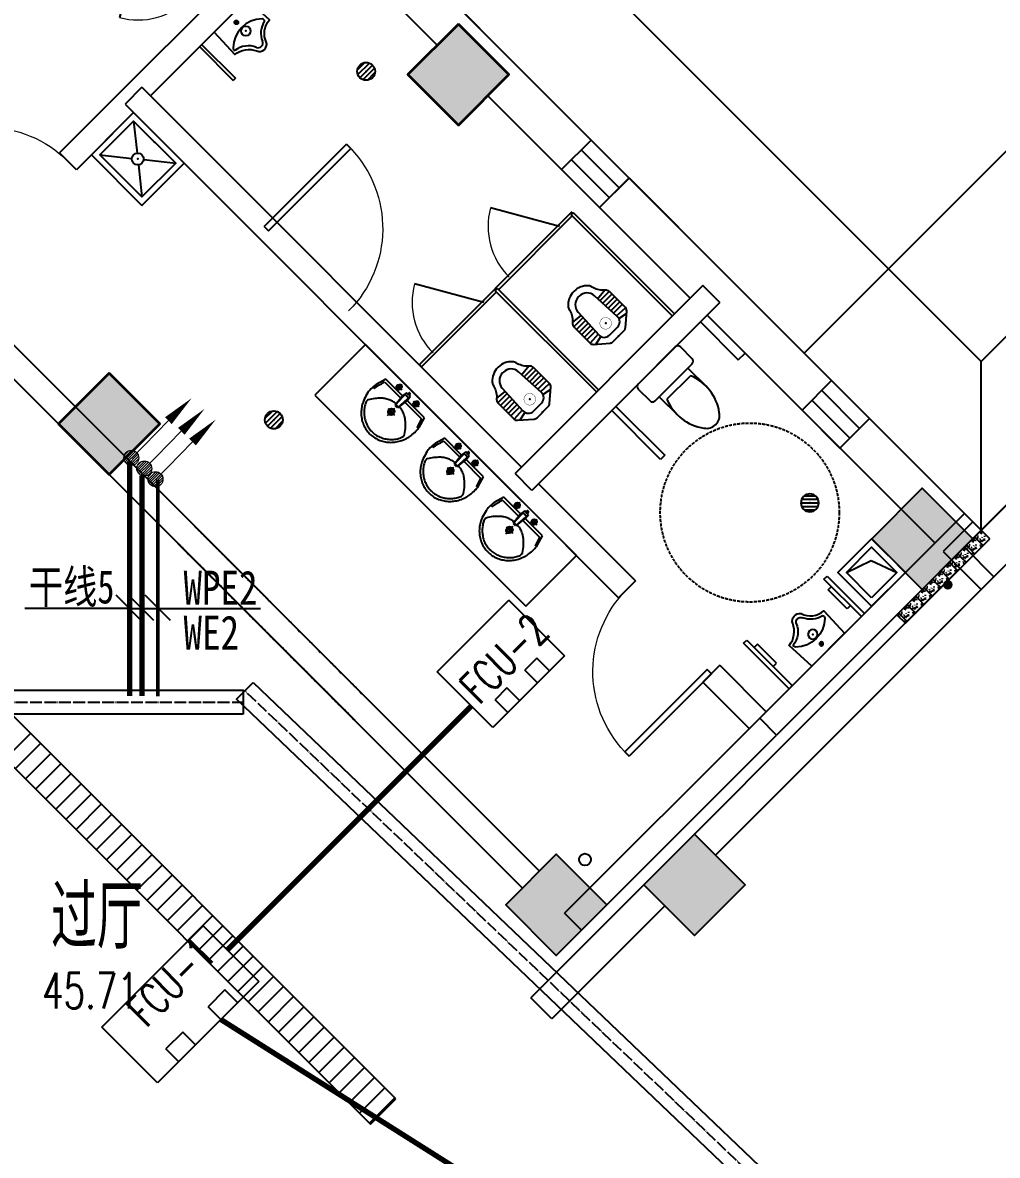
# Model space of a CAD drawing. Extents: x 815029915 to 815825525, y 579155098 to 579748855.
# Drawn here: x 815207699 to 815215870, y 579467813 to 579477304 of the extents above; entities that cross this region are included whole.
import ezdxf

# ---------------------------------------------------------------- set-up
doc = ezdxf.new("R2010")
doc.units = 0
doc.header["$LTSCALE"] = 100
doc.header["$MEASUREMENT"] = 0
for name, pattern in [('DASH', [0.35, 0.25, -0.1]), ('DOTE', [2.42, 2, -0.2, 0.02, -0.2]), ('HIDDEN', [0.375, 0.25, -0.125])]:
    doc.linetypes.add(name, pattern=pattern)
for name, color, linetype in [('ABDE_SYS', 3, 'Continuous'), ('AXIS', 3, 'Continuous'), ('COLUMN', 9, 'Continuous'), ('DIM_LEAD', 3, 'Continuous'), ('DIM_SYMB', 3, 'Continuous'), ('GROUND', 2, 'Continuous'), ('H-TH_TEXT', 3, 'Continuous'), ('H-空调-VRV-设备', 7, 'Continuous'), ('LATRINE', 6, 'Continuous'), ('LVTRY', 6, 'Continuous'), ('SPACE', 7, 'Continuous'), ('STAIR', 2, 'Continuous'), ('WALL', 9, 'Continuous'), ('WINDOW', 4, 'Continuous'), ('zm', 1, 'Continuous'), ('电-强电平面-标注', 3, 'Continuous'), ('电-强电平面-线缆', 3, 'Continuous'), ('电-桥架', 4, 'Continuous'), ('看线', 151, 'Continuous')]:
    doc.layers.add(name, color=color, linetype=linetype)
doc.layers.add('电-强电平面-箭头', color=3, linetype='Continuous', lineweight=0)
doc.layers.add('砼柱', color=2, linetype='Continuous', lineweight=35)
doc.styles.add('-宋体', font='', dxfattribs={"width": 0.8})
doc.styles.add('-黑体', font='', dxfattribs={"width": 0.8})
doc.styles.add('_TCH_DIM', font='SIMPLEX', dxfattribs={"bigfont": 'GBCBIG'})
doc.styles.add('_TCH_DIM_T3', font='SIMPLEX', dxfattribs={"width": 0.705882, "bigfont": 'GBCBIG'})
doc.styles.add('_TCH_SPACE', font='SIMPLEX', dxfattribs={"height": 5, "bigfont": 'GBCBIG'})
doc.styles.add('IDQSTYLE', font='txt.shx', dxfattribs={"width": 0.7, "bigfont": 'hztxt.shx'})
doc.styles.get('-宋体').set_extended_font_data('SimSun')
doc.styles.get('-黑体').set_extended_font_data('SimHei')
doc.dimstyles.new('_TCH_ARCH-100', dxfattribs={"dimscale": 100, "dimtxt": 2.975, "dimasz": 1, "dimexe": 2.5, "dimexo": 3, "dimgap": 1, "dimtad": 1, "dimdec": 0, "dimzin": 0, "dimdsep": 46, "dimtxsty": '_TCH_DIM_T3', "dimblk": 'ARCHTICK', "dimcen": 0.09, "dimclrt": 7, "dimazin": 2, "dimtfac": 1, "dimtdec": 0, "dimtix": 1, "dimtmove": 2, "dimatfit": 3, "dimfxl": 0, "dimtolj": 1, "dimtzin": 0, "dimarcsym": 0})

# ---------------------------------------------------------------- blocks, each defined once
blk = doc.blocks.new('$VRV_美的$00000019')
for p, q in [((-600, 330), (600, 330)), ((-600, -330), (-600, 330)), ((600, 330), (600, -330)), ((600, -330), (600, 330)), ((-150, -180), (-350, -180)), ((-350, -330), (-350, -180)), ((-150, -330), (-150, -180)), ((350, -180), (150, -180)), ((150, -330), (150, -180)), ((350, -330), (350, -180)), ((600, -330), (-600, -330))]:
    blk.add_line(p, q)
blk = doc.blocks.new('$lvtry$00000191')
at = {"color": 0}
for p, q in [((-250, -50, 0), (-39, -218.8, 0)), ((39, -218.8, 0), (250, -50, 0)), ((-250, -450, 0), (-39, -281.2, 0)), ((39, -281.2, 0), (250, -450, 0))]:
    blk.add_line(p, q, dxfattribs=at)
at = {"color": 0, "elevation": 0}
for points in [[(300, -500), (300, 0), (-300, 0), (-300, -500)], [(250, -450), (250, -50), (-250, -50), (-250, -450)]]:
    blk.add_lwpolyline(points, close=True, dxfattribs=at)
at = {"color": 0}
blk.add_circle((0, -250, 0), 50, dxfattribs=at)
for p in [(0, -50, 0), (0, -250, 0)]:
    blk.add_point(p, dxfattribs=at)
blk = doc.blocks.new('$lvtry$00000171')
for p, q in [((-74.2, 10.6), (-10.6, 74.2)), ((-69.8, -27.4), (27.4, 69.8)), ((-53, -53), (53, 53)), ((-27.4, -69.8), (69.8, 27.4)), ((10.6, -74.2), (74.2, -10.6))]:
    blk.add_line(p, q)
blk.add_circle((0, 0), 75)
blk.add_point((0, 0))
blk = doc.blocks.new('$DorLib2D$00000001')
for p, q in [((0.45, 0.975), (0.5, 0.975)), ((0.45, 0), (0.45, 0.975)), ((0.5, 0), (0.5, 0.975)), ((0.5, 0), (0.45, 0))]:
    blk.add_line(p, q)
at = {"lineweight": 13}
blk.add_arc((0.475, 0), 0.975, 91.46928, 180, dxfattribs=at)
blk = doc.blocks.new('$lvtry$00000227')
at = {"color": 0}
blk.add_line((-180.9, -233.6), (-180.9, -233.6), dxfattribs=at)
blk.add_lwpolyline([(52.9, -374.4, -0.307493), (204.8, -256.5), (195.1, 0), (-195.1, 0), (-205.1, -255.8, -0.265776), (-54.3, -365.7, 0.591279)], format="xyb", close=True, dxfattribs=at)
for centre, radius in [((-5.6, -75), 15.8), ((-0.7, -182), 40.3)]:
    blk.add_circle(centre, radius, dxfattribs=at)
for centre, radius, start, end in [((-4.8, -381.5), 244.6, 45.41426, 134.58574), ((-160.6, -223.5), 22.7, 134.58574, 206.45735), ((-200.2, -411.9), 179.3, 22.29844, 83.80425), ((198.8, -407.2), 174, 100.56764, 157.70342), ((152.7, -221.8), 20.3, 314.58574, 45.41426), ((1.2, -326.2), 39.6, 206.43535, 337.70342)]:
    blk.add_arc(centre, radius, start, end, dxfattribs=at)
for p in [(-5.6, -75), (-0.7, -182)]:
    blk.add_point(p, dxfattribs=at)
blk = doc.blocks.new('$TCHSYS$APDOOR2D')
blk.add_line((0.5, 0), (0, 0.866))
at = {"lineweight": 13}
blk.add_arc((0.5, 0), 1, 120, 180, dxfattribs=at)
blk = doc.blocks.new('$TCHSYS$WIN2D')
for p, q in [((-0.5, 0.5), (0.5, 0.5)), ((-0.5, 0.5), (-0.5, -0.5)), ((0.5, 0.5), (0.5, -0.5)), ((0.5, 0.167), (-0.5, 0.167)), ((0.5, -0.167), (-0.5, -0.167)), ((-0.5, -0.5), (0.5, -0.5))]:
    blk.add_line(p, q)
blk = doc.blocks.new('$plan$00001613')
at = {"color": 7}
blk.add_line((-260.4, -139.7), (-260.4, 139.7), dxfattribs=at)
blk.add_line((-200, 169.7), (-200, -169.7))
blk.add_lwpolyline([(-430.4, -169.7), (-200, -169.7), (-200, -220, 0.414214), (-170, -250), (-30, -250, 0.414214), (0, -220), (0, 220, 0.414214), (-30, 250), (-170, 250, 0.414214), (-200, 220), (-200, 169.7), (-430.4, 169.7)], format="xyb")
for centre, radius, start, end in [((-412.8, -227.4), 397.5, 67.45048, 126.63814), ((-589.6, 0), 109.8, 123.45086, 236.54914), ((-412.8, 227.4), 397.5, 233.36186, 292.54952)]:
    blk.add_arc(centre, radius, start, end, dxfattribs=at)
blk = doc.blocks.new('$lvtry$00000192')
for p, q in [((-108.1, -66.5, 0), (-108.9, 2.9, 0)), ((110.7, -65.7, 0), (109.9, 3.7, 0)), ((-236, -86.3, 0), (-246.3, -114.4, 0)), ((-233.9, -86.3, 0), (-25.8, -86.3, 0)), ((-143.2, -32.2, 0), (-73.8, -31.4, 0)), ((-28.8, -62.5, 0), (-28.1, -68.3, 0)), ((-28.1, -68.3, 0), (-16.6, -160.3, 0)), ((-22.8, -20.9, 0), (-16.6, -160.3, 0)), ((-22, -39.7, 0), (0.7, -39.9, 0)), ((23.4, -40.2, 0), (0.7, -39.9, 0)), ((24.7, -21.5, 0), (15.1, -160.6, 0)), ((29.8, -62.5, 0), (15.1, -160.6, 0)), ((26.2, -86.3, 0), (243.8, -86.3, 0)), ((75.6, -31.5, 0), (145, -30.6, 0)), ((243.8, -86.3, 0), (272.5, -164.2, 0)), ((243.8, -86.3, 0), (263.6, -140.1, 0)), ((-255.8, -140.1, 0), (-263.7, -185.4, 0)), ((-263.7, -185.4, 0), (-263.6, -189.8, 0)), ((-255.8, -140.1, 0), (-246.3, -114.4, 0)), ((-16.9, -150.7, 0), (-0.6, -150.9, 0)), ((-16.6, -160.3, 0), (-0.7, -160.4, 0)), ((15.1, -160.6, 0), (-0.7, -160.4, 0)), ((15.7, -151.1, 0), (-0.6, -150.9, 0)), ((1.4, -262.7, 0), (0.4, -177.1, 0)), ((-41.9, -220.4, 0), (43.7, -219.4, 0))]:
    blk.add_line(p, q)
at = {"elevation": 0}
blk.add_lwpolyline([(-28.8, -62.5), (-248.5, -62.5), (-275.8, -148.5, 0.044851), (-281.1, -205.8, 0.06689), (-276.1, -244.1, 0.023023), (-256.7, -304.6, 0.044853), (-242.6, -334.1, 0.043799), (-214.1, -373.7, 0.044001), (-179.4, -407.6, 0.042834), (-138.7, -435.3, 0.043018), (-94, -455.6, 0.042273), (-46.1, -468.2, 0.042347), (3.1, -472.5, 0.04234), (52.4, -468.4, 0.042268), (100.4, -456.1, 0.043003), (145.1, -436.1, 0.042821), (186, -408.5, 0.043985), (220.9, -374.9, 0.043782), (249.6, -335.4, 0.044843), (273.6, -286, 0.059205), (283.6, -245.6, 0.030672), (287.2, -189.4, 0.04375), (283.9, -150), (283.8, -149.6), (283.6, -148.5), (256.3, -62.5), (29.8, -62.5), (30.4, -58.5), (24.7, -21.5), (0.9, -21.2), (-22.8, -20.9), (-29.4, -57.8)], format="xyb", close=True, dxfattribs=at)
for centre, radius in [((-108.5, -31.8, 0), 23.8), ((-108.5, -31.8, 0), 14.2), ((110.3, -31, 0), 23.8), ((110.3, -31, 0), 14.2), ((0.9, -219.9, 0), 28.5), ((0.9, -219.9, 0), 19)]:
    blk.add_circle(centre, radius)
for centre, radius, start, end in [((-0.5, -9.7, 0), 6.83, 79.83281, 278.78235), ((1.8, -9.8, 0), 6.83, 259.83281, 98.78235), ((-23.1, -349.9, 0), 198.8, 122.02849, 131.49065), ((-5.2, -378.4, 0), 232.4, 111.75704, 122.02849), ((8.4, -412.5, 0), 269.2, 102.18672, 111.75704), ((-37.7, -199.3, 0), 51, 92.30662, 102.18672), ((-30.5, -376.8, 0), 228.7, 87.31512, 92.30662), ((42, -361.9, 0), 216.3, 92.30662, 95.91766), ((34.8, -183.2, 0), 37.4, 84.41147, 92.30662), ((19.4, -340.6, 0), 195.5, 72.88907, 84.41147), ((-5.1, -420.2, 0), 278.8, 63.17409, 72.88907), ((41.6, -327.8, 0), 175.3, 53.24077, 63.17409), ((6.7, -421.7, 0), 271, 137.46076, 149.54655), ((185.6, -585.8, 0), 513.7, 131.49065, 137.46076), ((-199.1, -650, 0), 577.4, 47.66699, 53.24077), ((5.8, -425.1, 0), 273.2, 33.19376, 47.66699), ((211.1, -290.8, 0), 27.9, 352.91027, 33.19376), ((-207.9, -295.5, 0), 22, 149.54655, 185.88834), ((-196.6, -294.3, 0), 33.4, 185.88834, 200.4186), ((-120.7, -266.1, 0), 114.4, 200.4186, 208.98613), ((-47.7, -225.6, 0), 197.8, 208.98613, 220.72281), ((8.6, -177.2, 0), 272.1, 220.72281, 230.79199), ((6.5, -186.1, 0), 260.6, 308.89161, 318.95718), ((31.1, -207.5, 0), 228, 318.95718, 329.69276), ((131.4, -266.1, 0), 111.8, 329.69276, 339.25533), ((189.3, -288.1, 0), 49.9, 339.25533, 352.91027), ((2.4, -184.8, 0), 262.2, 230.79199, 240.61156), ((1.6, -186.2, 0), 260.7, 240.61156, 250.45902), ((4, -179.4, 0), 267.8, 250.45902, 260.14676), ((3.9, -180.1, 0), 267.2, 260.14676, 269.84607), ((3.9, -180, 0), 267.3, 269.84607, 279.54402), ((3.8, -179.4, 0), 267.9, 279.54402, 289.23076), ((6.1, -186.1, 0), 260.8, 289.23076, 299.07505), ((5.4, -184.7, 0), 262.4, 299.07505, 308.89161)]:
    blk.add_arc(centre, radius, start, end)
for p in [(0.7, -39.9, 0), (0.9, -219.9, 0)]:
    blk.add_point(p)
blk = doc.blocks.new('$lvtry$00000205')
at = {"color": 0}
for p, q in [((-106.4, -102.8, 0), (-181.9, -87.7, 0)), ((48.2, -60, 0), (-48.2, -60, 0)), ((106.4, -102.8, 0), (181.9, -87.7, 0)), ((-108.6, -133.5, 0), (-210, -128, 0)), ((-107.1, -165.6, 0), (-210, -165.6, 0)), ((-109.1, -123.9, 0), (-97, -381.5, 0)), ((97, -381.5, 0), (109.1, -123.9, 0)), ((107.1, -165.6, 0), (210, -165.6, 0)), ((108.6, -133.5, 0), (210, -128, 0)), ((-105.7, -196.5, 0), (-210, -196.5, 0)), ((-104.2, -227.4, 0), (-210, -227.4, 0)), ((-102.8, -258.3, 0), (-210, -258.3, 0)), ((102.8, -258.3, 0), (210, -258.3, 0)), ((104.2, -227.4, 0), (210, -227.4, 0)), ((105.7, -196.5, 0), (210, -196.5, 0)), ((-101.3, -289.2, 0), (-210, -289.2, 0)), ((-99.9, -320.1, 0), (-210, -320.1, 0)), ((-190.7, -354.4, 0), (-98.7, -345.4, 0)), ((190.7, -354.4, 0), (98.7, -345.4, 0)), ((99.9, -320.1, 0), (210, -320.1, 0)), ((101.3, -289.2, 0), (210, -289.2, 0)), ((-4.3, -470, 0), (4.3, -470, 0))]:
    blk.add_line(p, q, dxfattribs=at)
at = {"color": 0, "elevation": 0}
blk.add_lwpolyline([(184.4, -359.6, -0.046574), (190.7, -354.4, 0.248797), (210, -318.1), (210, -128.3, 0.218491), (197.5, -101.1), (90.1, -8.7, 0.179479), (66.7, 0), (-66.7, 0, 0.179479), (-90.1, -8.7), (-197.5, -101.1, 0.218491), (-210, -128.3), (-210, -318.1, 0.248797), (-190.7, -354.4, -0.046574), (-184.4, -359.6, -0.139709), (-134.8, -448, 0.12003), (-120, -477, 0.218108), (-4.3, -530), (4.3, -530, 0.218108), (120, -477, 0.12003), (134.8, -448, -0.139709)], format="xyb", close=True, dxfattribs=at)
at = {"color": 0, "const_width": 3, "elevation": 0}
blk.add_lwpolyline([(48.6, -152.7, 1), (-48.6, -152.7, 1)], format="xyb", close=True, dxfattribs=at)
at = {"color": 0}
for centre, radius, start, end in [((-48.2, -121, 0), 61, 90, 182.693), ((48.2, -121, 0), 61, 357.307, 90), ((-4.3, -377.2, 0), 92.8, 182.693, 270), ((4.3, -377.2, 0), 92.8, 270, 357.307)]:
    blk.add_arc(centre, radius, start, end, dxfattribs=at)
for p in [(0, 0), (0, -152.7, 0)]:
    blk.add_point(p, dxfattribs=at)
blk = doc.blocks.new('*X161')
at = {"color": 0, "linetype": 'Continuous'}
for p, q in [((192.59, 446.72), (193.87, 448.01)), ((192.65, 446.36), (194.23, 447.94)), ((192.69, 447.24), (193.35, 447.91)), ((192.79, 446.07), (194.52, 447.8)), ((192.98, 445.84), (194.75, 447.61)), ((193.23, 445.66), (194.93, 447.37)), ((193.53, 445.54), (195.05, 447.06)), ((193.92, 445.51), (195.08, 446.67)), ((194.61, 445.77), (194.82, 445.99))]:
    blk.add_line(p, q, dxfattribs=at)
blk = doc.blocks.new('HC000749')
at = {"color": 0, "linetype": 'Continuous'}
blk.add_line((0, -0.058), (3.105, 3.117), dxfattribs=at)
blk.add_lwpolyline([(3.105, 3.117, 0.8, 0, 0), (5.057, 5.004, 0, 0, 0)], format="xyseb", dxfattribs=at)
blk.add_circle((0, 0), 0.625, dxfattribs=at)
at = {"color": 0, "linetype": 'Continuous', "xscale": 0.5, "yscale": 0.5, "zscale": 0.5}
blk.add_blockref('*X161', (-96.918, -223.378), dxfattribs=at)
at = {"color": 0, "style": 'IDQSTYLE', "width": 0.7}
blk.add_attdef('PSFHATT', (7.057, -0.625), '', height=2.5, dxfattribs=at)
blk = doc.blocks.new('_ArchTick')
at = {"color": 0, "linetype": 'ByBlock', "const_width": 0.4}
blk.add_lwpolyline([(-0.5, -0.5), (0.5, 0.5)], dxfattribs=at)
blk = doc.blocks.new('*D230')
at = {"layer": 'AXIS', "color": 0, "lineweight": -2, "transparency": 16777216}
for p, q in [((815213047.9, 579487050.7), (815215345.9, 579489348.8)), ((815215169.2, 579489172), (815252645.8, 579451695.4)), ((815250524.5, 579449574.1), (815252822.6, 579451872.2))]:
    blk.add_line(p, q, dxfattribs=at)
at = {"layer": 'Defpoints', "color": 0, "transparency": 16777216}
for p in [(815212835.7, 579486838.6), (815252645.8, 579451695.4), (815250312.4, 579449361.9)]:
    blk.add_point(p, dxfattribs=at)
at = {"layer": 'AXIS', "color": 0, "lineweight": -2, "transparency": 16777216, "xscale": 100, "yscale": 100, "zscale": 100}
for p, rotation in [((815215169.2, 579489172), 135.0000000001822), ((815252645.8, 579451695.4), 315.0000000001822)]:
    blk.add_blockref('_ArchTick', p, dxfattribs=dict(at, rotation=rotation))
at = {"layer": 'AXIS', "color": 7, "transparency": 16777216, "insert": (815234083.4, 579470609.6), "char_height": 297.5, "attachment_point": 5, "rotation": 315, "style": '_TCH_DIM_T3'}
blk.add_mtext('\\A1;53000', dxfattribs=at)

msp = doc.modelspace()

# ---------------------------------------------------------------- hatches: boundary and pattern name
at = {"layer": 'DIM_LEAD'}
msp.add_hatch(color=256, dxfattribs=at).paths.add_polyline_path([(815215495, 579472593.4, 1), (815215415, 579472593.4, 1)], flags=17)
at = {"layer": 'zm'}
for points in [[(815211351.7, 579477292.6), (815210927.4, 579476868.4), (815211351.7, 579476444.1), (815211776, 579476868.4)], [(815208424.7, 579474365.7), (815208000.5, 579473941.4), (815208424.7, 579473517.1), (815208849, 579473941.4)], [(815215240.8, 579473403.6), (815214816.5, 579472979.3), (815215240.8, 579472555), (815215665.1, 579472979.3)], [(815213331.6, 579470504.4), (815212907.3, 579470080.2), (815213331.6, 579469655.9), (815213755.9, 579470080.2)], [(815212172.7, 579470335.4), (815211748.4, 579469911.2), (815212172.7, 579469486.9), (815212596.9, 579469911.2)]]:
    msp.add_hatch(color=1, dxfattribs=at).paths.add_polyline_path(points)

# ---------------------------------------------------------------- linework, layer by layer
for p, q in [((815215734.9, 579473050), (815207332.4, 579481452.4)), ((815219341.1, 579476656.2), (815215734.9, 579473050)), ((815203286.4, 579475402.4), (815210616.1, 579468072.7)), ((815210828.3, 579468284.8), (815203710.6, 579475402.4)), ((815213436.8, 579474853.1), (815213380.2, 579474796.6)), ((815213380.2, 579474796.6), (815213698.4, 579474478.4)), ((815213698.4, 579474478.4), (815213755, 579474534.9)), ((815212637.1, 579474053.5), (815212672.3, 579474088.7)), ((815213046.7, 579473644), (815212637.1, 579474053.5)), ((815212672.3, 579474088.7), (815213081.9, 579473679.2)), ((815213081.9, 579473679.2), (815213046.7, 579473644)), ((815215734.9, 579473050), (815215027.7, 579472342.9)), ((815215805.6, 579472979.3), (815215734.9, 579473050)), ((815215098.5, 579472272.2), (815215805.6, 579472979.3)), ((815214450.6, 579472550.3), (815214478.9, 579472578.6)), ((815214609.7, 579472391.2), (815214450.6, 579472550.3)), ((815214638, 579472419.5), (815214609.7, 579472391.2)), ((815215027.7, 579472342.9), (815215098.5, 579472272.2)), ((815213859.7, 579472096.2), (815213831.4, 579472067.9)), ((815214018.8, 579471937.1), (815213859.7, 579472096.2)), ((815213990.5, 579471908.8), (815214018.8, 579471937.1)), ((815210616.1, 579468072.7), (815210828.3, 579468284.8))]:
    msp.add_line(p, q)
at = {"linetype": 'Continuous'}
for p, q in [((815215675.5, 579472990.6), (815215660.8, 579472946.6)), ((815215675.5, 579472990.6), (815215660.8, 579472946.6)), ((815215678.9, 579472994), (815215708.6, 579472964.2)), ((815215691.9, 579472995.1), (815215683.4, 579472995.1)), ((815215712.4, 579472997.4), (815215703.8, 579472997.4)), ((815215728.6, 579473031.7), (815215723.3, 579473029.9)), ((815215728.6, 579473031.7), (815215723.3, 579473029.9)), ((815215740.5, 579473044.3), (815215731.5, 579473017.3)), ((815215740.5, 579473044.3), (815215731.5, 579473017.3)), ((815215742.1, 579472992.5), (815215740.4, 579472987.1)), ((815215742.1, 579472992.5), (815215740.4, 579472987.1)), ((815215749.8, 579473035.1), (815215746, 579473031.3)), ((815215760.7, 579473003.2), (815215760.7, 579472994.6)), ((815215604.7, 579472919.9), (815215590.1, 579472875.9)), ((815215604.7, 579472919.9), (815215590.1, 579472875.9)), ((815215611.7, 579472897), (815215604.6, 579472889.9)), ((815215608.2, 579472923.3), (815215637.9, 579472893.5)), ((815215621.2, 579472924.4), (815215612.7, 579472924.4)), ((815215638.6, 579472909.1), (815215627.9, 579472912.6)), ((815215639.8, 579472914.9), (815215629.2, 579472918.5)), ((815215641.7, 579472926.7), (815215633.1, 579472926.7)), ((815215697, 579472900.6), (815215646.3, 579472883.7)), ((815215697, 579472900.6), (815215646.3, 579472883.7)), ((815215651.3, 579472902.9), (815215658.4, 579472909.9)), ((815215657.9, 579472961), (815215652.5, 579472959.2)), ((815215657.9, 579472961), (815215652.5, 579472959.2)), ((815215671.4, 579472921.8), (815215669.7, 579472916.4)), ((815215671.4, 579472921.8), (815215669.7, 579472916.4)), ((815215682.4, 579472967.7), (815215675.3, 579472960.6)), ((815215692.2, 579472965), (815215686.8, 579472963.3)), ((815215692.2, 579472965), (815215686.8, 579472963.3)), ((815215687.7, 579472912), (815215687.7, 579472903.5)), ((815215690, 579472932.4), (815215690, 579472923.9)), ((815215709.3, 579472979.8), (815215698.6, 579472983.4)), ((815215710.5, 579472985.6), (815215699.9, 579472989.2)), ((815215708.6, 579472964.2), (815215708.7, 579472964.2)), ((815215708.7, 579472964.2), (815215749.6, 579472923.3)), ((815215767.7, 579472971.3), (815215717, 579472954.4)), ((815215767.7, 579472971.3), (815215717, 579472954.4)), ((815215722, 579472973.6), (815215729.1, 579472980.7)), ((815215725.1, 579472932.2), (815215728.6, 579472921.5)), ((815215733.9, 579472916.2), (815215726.8, 579472909.1)), ((815215730.9, 579472933.4), (815215734.5, 579472922.8)), ((815215738.1, 579472958.2), (815215736.3, 579472952.8)), ((815215738.1, 579472958.2), (815215736.3, 579472952.8)), ((815215739.8, 579472955.8), (815215746.9, 579472962.9)), ((815215748.4, 579472926.6), (815215746.2, 579472919.9)), ((815215748.4, 579472926.6), (815215746.2, 579472919.9)), ((815215758.5, 579472982.7), (815215758.5, 579472974.2)), ((815215801.3, 579472983.6), (815215797.6, 579472979.8)), ((815215516.4, 579472819.6), (815215511.1, 579472817.8)), ((815215516.4, 579472819.6), (815215511.1, 579472817.8)), ((815215534, 579472849.2), (815215519.4, 579472805.2)), ((815215534, 579472849.2), (815215519.4, 579472805.2)), ((815215541, 579472826.3), (815215533.9, 579472819.2)), ((815215537.4, 579472852.6), (815215567.2, 579472822.8)), ((815215550.5, 579472853.7), (815215542, 579472853.7)), ((815215550.7, 579472823.6), (815215545.4, 579472821.8)), ((815215550.7, 579472823.6), (815215545.4, 579472821.8)), ((815215567.9, 579472838.4), (815215557.2, 579472841.9)), ((815215569.1, 579472844.2), (815215558.5, 579472847.8)), ((815215571, 579472855.9), (815215562.4, 579472855.9)), ((815215567.2, 579472822.8), (815215567.3, 579472822.8)), ((815215567.3, 579472822.8), (815215608.2, 579472781.9)), ((815215626.3, 579472829.9), (815215575.6, 579472813)), ((815215626.3, 579472829.9), (815215575.6, 579472813)), ((815215580.6, 579472832.1), (815215587.7, 579472839.2)), ((815215587.2, 579472890.3), (815215581.8, 579472888.5)), ((815215587.2, 579472890.3), (815215581.8, 579472888.5)), ((815215596.7, 579472816.7), (815215594.9, 579472811.4)), ((815215596.7, 579472816.7), (815215594.9, 579472811.4)), ((815215598.3, 579472814.4), (815215605.4, 579472821.5)), ((815215600.7, 579472851), (815215598.9, 579472845.7)), ((815215600.7, 579472851), (815215598.9, 579472845.7)), ((815215621.5, 579472894.3), (815215616.1, 579472892.6)), ((815215621.5, 579472894.3), (815215616.1, 579472892.6)), ((815215617, 579472841.3), (815215617, 579472832.8)), ((815215619.3, 579472861.7), (815215619.3, 579472853.2)), ((815215637.9, 579472893.5), (815215638, 579472893.5)), ((815215638, 579472893.5), (815215678.9, 579472852.6)), ((815215654.4, 579472861.5), (815215657.9, 579472850.8)), ((815215663.2, 579472845.5), (815215656.1, 579472838.4)), ((815215660.2, 579472862.7), (815215663.8, 579472852.1)), ((815215667.4, 579472887.5), (815215665.6, 579472882.1)), ((815215667.4, 579472887.5), (815215665.6, 579472882.1)), ((815215669.1, 579472885.1), (815215676.2, 579472892.2)), ((815215677.7, 579472855.8), (815215675.5, 579472849.2)), ((815215677.7, 579472855.8), (815215675.5, 579472849.2)), ((815215392.6, 579472707.8), (815215377.9, 579472663.7)), ((815215392.6, 579472707.8), (815215377.9, 579472663.7)), ((815215396, 579472711.2), (815215425.8, 579472681.4)), ((815215409.1, 579472712.2), (815215400.6, 579472712.2)), ((815215427.7, 579472702.8), (815215417.1, 579472706.3)), ((815215429.5, 579472714.5), (815215421, 579472714.5)), ((815215445.7, 579472748.8), (815215440.4, 579472747.1)), ((815215445.7, 579472748.8), (815215440.4, 579472747.1)), ((815215463.3, 579472778.5), (815215448.7, 579472734.5)), ((815215463.3, 579472778.5), (815215448.7, 579472734.5)), ((815215459.3, 579472709.6), (815215457.5, 579472704.3)), ((815215459.3, 579472709.6), (815215457.5, 579472704.3)), ((815215470.3, 579472755.6), (815215463.2, 579472748.5)), ((815215466.7, 579472781.9), (815215496.5, 579472752.1)), ((815215479.8, 579472783), (815215471.3, 579472783)), ((815215480, 579472752.9), (815215474.7, 579472751.1)), ((815215480, 579472752.9), (815215474.7, 579472751.1)), ((815215477.9, 579472720.3), (815215477.9, 579472711.8)), ((815215497.1, 579472767.7), (815215486.5, 579472771.2)), ((815215498.4, 579472773.5), (815215487.8, 579472777.1)), ((815215500.3, 579472785.2), (815215491.7, 579472785.2)), ((815215496.5, 579472752.1), (815215496.5, 579472752.1)), ((815215496.5, 579472752.1), (815215537.4, 579472711.2)), ((815215555.6, 579472759.2), (815215504.9, 579472742.3)), ((815215555.6, 579472759.2), (815215504.9, 579472742.3)), ((815215509.9, 579472761.4), (815215517, 579472768.5)), ((815215513, 579472720), (815215516.5, 579472709.4)), ((815215518.8, 579472721.3), (815215522.3, 579472710.7)), ((815215525.9, 579472746), (815215524.2, 579472740.7)), ((815215525.9, 579472746), (815215524.2, 579472740.7)), ((815215527.6, 579472743.7), (815215534.7, 579472750.8)), ((815215530, 579472780.3), (815215528.2, 579472775)), ((815215530, 579472780.3), (815215528.2, 579472775)), ((815215536.3, 579472714.4), (815215534, 579472707.8)), ((815215536.3, 579472714.4), (815215534, 579472707.8)), ((815215546.3, 579472770.6), (815215546.3, 579472762)), ((815215548.6, 579472791), (815215548.6, 579472782.5)), ((815215583.7, 579472790.8), (815215587.2, 579472780.1)), ((815215592.5, 579472774.8), (815215585.4, 579472767.7)), ((815215589.5, 579472792), (815215593.1, 579472781.4)), ((815215607, 579472785.1), (815215604.7, 579472778.5)), ((815215607, 579472785.1), (815215604.7, 579472778.5)), ((815215321.9, 579472637), (815215307.2, 579472593)), ((815215321.9, 579472637), (815215307.2, 579472593)), ((815215328.9, 579472614.2), (815215321.8, 579472607.1)), ((815215325.3, 579472640.5), (815215355.1, 579472610.7)), ((815215338.4, 579472641.5), (815215329.9, 579472641.5)), ((815215338.6, 579472611.5), (815215333.3, 579472609.7)), ((815215338.6, 579472611.5), (815215333.3, 579472609.7)), ((815215355.7, 579472626.2), (815215345.1, 579472629.8)), ((815215357, 579472632.1), (815215346.3, 579472635.6)), ((815215358.8, 579472643.8), (815215350.3, 579472643.8)), ((815215355.1, 579472610.7), (815215355.1, 579472610.6)), ((815215355.1, 579472610.6), (815215396, 579472569.7)), ((815215414.1, 579472617.7), (815215363.4, 579472600.8)), ((815215414.1, 579472617.7), (815215363.4, 579472600.8)), ((815215368.5, 579472620), (815215375.6, 579472627.1)), ((815215375, 579472678.1), (815215369.7, 579472676.4)), ((815215375, 579472678.1), (815215369.7, 579472676.4)), ((815215388.6, 579472638.9), (815215386.8, 579472633.6)), ((815215388.6, 579472638.9), (815215386.8, 579472633.6)), ((815215399.6, 579472684.9), (815215392.5, 579472677.8)), ((815215409.3, 579472682.2), (815215404, 579472680.4)), ((815215409.3, 579472682.2), (815215404, 579472680.4)), ((815215404.9, 579472629.2), (815215404.9, 579472620.6)), ((815215407.2, 579472649.6), (815215407.2, 579472641.1)), ((815215426.4, 579472697), (815215415.8, 579472700.5)), ((815215425.8, 579472681.4), (815215425.8, 579472681.4)), ((815215425.8, 579472681.4), (815215466.7, 579472640.5)), ((815215484.8, 579472688.5), (815215434.2, 579472671.6)), ((815215484.8, 579472688.5), (815215434.2, 579472671.6)), ((815215439.2, 579472690.7), (815215446.3, 579472697.8)), ((815215442.3, 579472649.3), (815215445.8, 579472638.7)), ((815215451.1, 579472633.4), (815215444, 579472626.3)), ((815215448.1, 579472650.6), (815215451.6, 579472640)), ((815215455.2, 579472675.3), (815215453.5, 579472670)), ((815215455.2, 579472675.3), (815215453.5, 579472670)), ((815215456.9, 579472673), (815215464, 579472680.1)), ((815215465.5, 579472643.7), (815215463.3, 579472637)), ((815215465.5, 579472643.7), (815215463.3, 579472637)), ((815215475.6, 579472699.9), (815215475.6, 579472691.3)), ((815215521.8, 579472704.1), (815215514.7, 579472697)), ((815215233.6, 579472536.7), (815215228.3, 579472534.9)), ((815215233.6, 579472536.7), (815215228.3, 579472534.9)), ((815215251.2, 579472566.3), (815215236.5, 579472522.3)), ((815215251.2, 579472566.3), (815215236.5, 579472522.3)), ((815215258.1, 579472543.5), (815215251.1, 579472536.4)), ((815215254.6, 579472569.7), (815215284.4, 579472540)), ((815215267.7, 579472570.8), (815215259.1, 579472570.8)), ((815215267.9, 579472540.8), (815215262.6, 579472539)), ((815215267.9, 579472540.8), (815215262.6, 579472539)), ((815215285, 579472555.5), (815215274.4, 579472559.1)), ((815215286.3, 579472561.4), (815215275.6, 579472564.9)), ((815215288.1, 579472573.1), (815215279.6, 579472573.1)), ((815215284.4, 579472540), (815215284.4, 579472539.9)), ((815215284.4, 579472539.9), (815215325.3, 579472499)), ((815215343.4, 579472547), (815215292.7, 579472530.1)), ((815215343.4, 579472547), (815215292.7, 579472530.1)), ((815215297.8, 579472549.3), (815215304.9, 579472556.4)), ((815215304.3, 579472607.4), (815215299, 579472605.7)), ((815215304.3, 579472607.4), (815215299, 579472605.7)), ((815215313.8, 579472533.9), (815215312, 579472528.6)), ((815215313.8, 579472533.9), (815215312, 579472528.6)), ((815215315.5, 579472531.6), (815215322.6, 579472538.7)), ((815215317.9, 579472568.2), (815215316.1, 579472562.9)), ((815215317.9, 579472568.2), (815215316.1, 579472562.9)), ((815215334.2, 579472558.5), (815215334.2, 579472549.9)), ((815215336.5, 579472578.9), (815215336.5, 579472570.4)), ((815215371.5, 579472578.6), (815215375.1, 579472568)), ((815215380.4, 579472562.7), (815215373.3, 579472555.6)), ((815215377.4, 579472579.9), (815215380.9, 579472569.2)), ((815215384.5, 579472604.6), (815215382.7, 579472599.3)), ((815215384.5, 579472604.6), (815215382.7, 579472599.3)), ((815215386.2, 579472602.3), (815215393.3, 579472609.4)), ((815215394.8, 579472573), (815215392.6, 579472566.3)), ((815215394.8, 579472573), (815215392.6, 579472566.3)), ((815215109.8, 579472424.9), (815215095.1, 579472380.9)), ((815215109.8, 579472424.9), (815215095.1, 579472380.9)), ((815215113.2, 579472428.3), (815215143, 579472398.5)), ((815215126.3, 579472429.4), (815215117.7, 579472429.4)), ((815215144.9, 579472420), (815215134.2, 579472423.5)), ((815215146.7, 579472431.7), (815215138.2, 579472431.7)), ((815215162.9, 579472466), (815215157.6, 579472464.2)), ((815215162.9, 579472466), (815215157.6, 579472464.2)), ((815215180.5, 579472495.6), (815215165.8, 579472451.6)), ((815215180.5, 579472495.6), (815215165.8, 579472451.6)), ((815215176.5, 579472426.8), (815215174.7, 579472421.5)), ((815215176.5, 579472426.8), (815215174.7, 579472421.5)), ((815215187.4, 579472472.8), (815215180.3, 579472465.7)), ((815215183.9, 579472499), (815215213.7, 579472469.3)), ((815215197, 579472500.1), (815215188.4, 579472500.1)), ((815215197.2, 579472470.1), (815215191.9, 579472468.3)), ((815215197.2, 579472470.1), (815215191.9, 579472468.3)), ((815215195.1, 579472437.5), (815215195.1, 579472428.9)), ((815215214.3, 579472484.8), (815215203.7, 579472488.4)), ((815215215.6, 579472490.7), (815215204.9, 579472494.2)), ((815215217.4, 579472502.4), (815215208.9, 579472502.4)), ((815215213.7, 579472469.3), (815215213.7, 579472469.2)), ((815215213.7, 579472469.2), (815215254.6, 579472428.3)), ((815215272.7, 579472476.3), (815215222, 579472459.4)), ((815215272.7, 579472476.3), (815215222, 579472459.4)), ((815215227.1, 579472478.6), (815215234.2, 579472485.7)), ((815215230.1, 579472437.2), (815215233.7, 579472426.6)), ((815215239, 579472421.2), (815215231.9, 579472414.1)), ((815215236, 579472438.5), (815215239.5, 579472427.8)), ((815215243.1, 579472463.2), (815215241.3, 579472457.9)), ((815215243.1, 579472463.2), (815215241.3, 579472457.9)), ((815215244.8, 579472460.9), (815215251.9, 579472467.9)), ((815215247.2, 579472497.5), (815215245.4, 579472492.2)), ((815215247.2, 579472497.5), (815215245.4, 579472492.2)), ((815215253.4, 579472431.6), (815215251.2, 579472424.9)), ((815215253.4, 579472431.6), (815215251.2, 579472424.9)), ((815215263.5, 579472487.7), (815215263.5, 579472479.2)), ((815215265.8, 579472508.2), (815215265.8, 579472499.6)), ((815215300.8, 579472507.9), (815215304.4, 579472497.3)), ((815215309.7, 579472491.9), (815215302.6, 579472484.8)), ((815215306.7, 579472509.2), (815215310.2, 579472498.5)), ((815215324.1, 579472502.3), (815215321.9, 579472495.6)), ((815215324.1, 579472502.3), (815215321.9, 579472495.6)), ((815215039.1, 579472354.2), (815215033.4, 579472337.2)), ((815215039.1, 579472354.2), (815215033.4, 579472337.2)), ((815215042.5, 579472357.6), (815215072.2, 579472327.8)), ((815215046, 579472331.3), (815215042.7, 579472328)), ((815215055.5, 579472358.7), (815215047, 579472358.7)), ((815215055.8, 579472328.6), (815215050.5, 579472326.9)), ((815215055.8, 579472328.6), (815215050.5, 579472326.9)), ((815215072.9, 579472343.4), (815215062.2, 579472347)), ((815215074.1, 579472349.2), (815215063.5, 579472352.8)), ((815215076, 579472361), (815215067.5, 579472361)), ((815215072.2, 579472327.8), (815215072.3, 579472327.8)), ((815215072.3, 579472327.8), (815215113.2, 579472286.9)), ((815215131.3, 579472334.9), (815215080.6, 579472318)), ((815215131.3, 579472334.9), (815215080.6, 579472318)), ((815215085.6, 579472337.2), (815215092.7, 579472344.3)), ((815215092.2, 579472395.3), (815215086.9, 579472393.5)), ((815215092.2, 579472395.3), (815215086.9, 579472393.5)), ((815215103.4, 579472319.4), (815215110.5, 579472326.5)), ((815215105.7, 579472356.1), (815215104, 579472350.7)), ((815215105.7, 579472356.1), (815215104, 579472350.7)), ((815215116.7, 579472402), (815215109.6, 579472394.9)), ((815215126.5, 579472399.4), (815215121.2, 579472397.6)), ((815215126.5, 579472399.4), (815215121.2, 579472397.6)), ((815215122.1, 579472346.3), (815215122.1, 579472337.8)), ((815215124.3, 579472366.8), (815215124.3, 579472358.2)), ((815215143.6, 579472414.1), (815215132.9, 579472417.7)), ((815215143, 579472398.5), (815215143, 579472398.5)), ((815215143, 579472398.5), (815215183.9, 579472357.6)), ((815215202, 579472405.6), (815215151.3, 579472388.7)), ((815215202, 579472405.6), (815215151.3, 579472388.7)), ((815215156.3, 579472407.9), (815215163.4, 579472415)), ((815215159.4, 579472366.5), (815215163, 579472355.9)), ((815215168.3, 579472350.5), (815215161.2, 579472343.4)), ((815215165.2, 579472367.8), (815215168.8, 579472357.1)), ((815215172.4, 579472392.5), (815215170.6, 579472387.2)), ((815215172.4, 579472392.5), (815215170.6, 579472387.2)), ((815215174.1, 579472390.1), (815215181.2, 579472397.2)), ((815215182.7, 579472360.9), (815215180.5, 579472354.2)), ((815215182.7, 579472360.9), (815215180.5, 579472354.2)), ((815215192.8, 579472417), (815215192.8, 579472408.5)), ((815215088.7, 579472295.8), (815215092.2, 579472285.1)), ((815215097.5, 579472279.8), (815215094.2, 579472276.5)), ((815215094.5, 579472297), (815215098.1, 579472286.4)), ((815215101.7, 579472321.8), (815215099.9, 579472316.4)), ((815215101.7, 579472321.8), (815215099.9, 579472316.4)), ((815215112, 579472290.2), (815215109.8, 579472283.5)), ((815215112, 579472290.2), (815215109.8, 579472283.5))]:
    msp.add_line(p, q, dxfattribs=at)
at = {"color": 250}
for p, q in [((815214603.9, 579472696.9), (815214812.1, 579472797)), ((815214812.1, 579472797), (815215028.2, 579472696.9))]:
    msp.add_line(p, q, dxfattribs=at)
at = {"color": 7, "ltscale": 400}
for p, q in [((815214416.5, 579472641), (815214442.3, 579472666.7)), ((815214729.7, 579472327.7), (815214416.5, 579472641)), ((815214442.3, 579472666.7), (815214755.5, 579472353.5)), ((815214755.5, 579472353.5), (815214729.7, 579472327.7)), ((815213743.2, 579472104.5), (815213769, 579472130.3)), ((815214124.9, 579471722.9), (815213743.2, 579472104.5)), ((815213769, 579472130.3), (815214150.7, 579471748.6)), ((815214150.7, 579471748.6), (815214124.9, 579471722.9))]:
    msp.add_line(p, q, dxfattribs=at)
at = {"color": 252, "linetype": 'Continuous'}
for p, q in [((815207552.4, 579471136.4), (815207764.5, 579471348.6)), ((815207637.2, 579471051.6), (815207849.4, 579471263.7)), ((815207722.1, 579470966.7), (815207934.2, 579471178.9)), ((815207806.9, 579470881.9), (815208019.1, 579471094)), ((815207891.8, 579470797), (815208103.9, 579471009.2)), ((815207976.6, 579470712.2), (815208188.8, 579470924.3)), ((815208061.5, 579470627.3), (815208273.6, 579470839.4)), ((815208146.3, 579470542.5), (815208358.5, 579470754.6)), ((815208231.2, 579470457.6), (815208443.3, 579470669.7)), ((815208316.1, 579470372.8), (815208528.2, 579470584.9)), ((815208400.9, 579470287.9), (815208613, 579470500)), ((815208485.8, 579470203.1), (815208697.9, 579470415.2)), ((815208570.6, 579470118.2), (815208782.7, 579470330.3)), ((815208655.5, 579470033.3), (815208867.6, 579470245.5)), ((815208740.3, 579469948.5), (815208952.4, 579470160.6)), ((815208825.2, 579469863.6), (815209037.3, 579470075.8)), ((815208910, 579469778.8), (815209122.2, 579469990.9)), ((815208994.9, 579469693.9), (815209207, 579469906.1)), ((815209079.7, 579469609.1), (815209291.9, 579469821.2)), ((815209164.6, 579469524.2), (815209376.7, 579469736.4)), ((815209249.4, 579469439.4), (815209461.6, 579469651.5)), ((815209334.3, 579469354.5), (815209546.4, 579469566.7)), ((815209419.1, 579469269.7), (815209631.3, 579469481.8)), ((815209504, 579469184.8), (815209716.1, 579469397)), ((815209588.8, 579469100), (815209801, 579469312.1)), ((815209673.7, 579469015.1), (815209885.8, 579469227.2)), ((815209758.6, 579468930.3), (815209970.7, 579469142.4)), ((815209843.4, 579468845.4), (815210055.5, 579469057.5)), ((815209928.3, 579468760.6), (815210140.4, 579468972.7)), ((815210013.1, 579468675.7), (815210225.2, 579468887.8)), ((815210098, 579468590.9), (815210310.1, 579468803)), ((815210182.8, 579468506), (815210394.9, 579468718.1)), ((815210267.7, 579468421.1), (815210479.8, 579468633.3)), ((815210352.5, 579468336.3), (815210564.7, 579468548.4)), ((815210437.4, 579468251.4), (815210649.5, 579468463.6)), ((815210522.2, 579468166.6), (815210734.4, 579468378.7)), ((815210607.1, 579468081.7), (815210819.2, 579468293.9))]:
    msp.add_line(p, q, dxfattribs=at)
at = {"color": 250}
for points in [[(815214816.1, 579472414.1), (815214533.2, 579472696.9), (815214816.1, 579472979.7), (815215098.9, 579472696.9)], [(815214816.1, 579472484.8), (815214603.9, 579472696.9), (815214816.1, 579472909), (815215028.2, 579472696.9)]]:
    msp.add_lwpolyline(points, close=True, dxfattribs=at)
at = {"color": 252, "linetype": 'DASH'}
msp.add_circle((815213794.2, 579473199), 750, dxfattribs=at)
msp.add_circle((815212413.1, 579470291.4), 50)
at = {"layer": 'COLUMN'}
for points in [[(815211351.7, 579476444.1), (815211776, 579476868.4), (815211351.7, 579477292.6), (815210927.4, 579476868.4)], [(815208424.7, 579473517.1), (815208849, 579473941.4), (815208424.7, 579474365.7), (815208000.5, 579473941.4)]]:
    msp.add_lwpolyline(points, close=True, dxfattribs=at)
at = {"layer": 'DIM_SYMB'}
msp.add_lwpolyline([(815209979.6, 579468902.3, 0, 0, 0), (815203895.9, 579474967.5, 0, 80, 0), (815204108.4, 579474755.7, 0, 0, 0)], format="xyseb", dxfattribs=at)
at = {"layer": 'GROUND'}
msp.add_line((815215734.9, 579473050), (815215734.9, 579474464.2), dxfattribs=at)
for points in [[(815219341.1, 579478070.5), (815215734.9, 579474464.2), (815207746.6, 579482452.4), (815206530.5, 579482452.4), (815206530.5, 579483952.4), (815191230.5, 579483952.4), (815191230.5, 579484852.4), (815182830.5, 579484852.4), (815182830.5, 579477952.4), (815179230.5, 579477952.4), (815179230.5, 579480952.4), (815158830.5, 579480952.4), (815158830.5, 579477952.4), (815146830.5, 579477952.4), (815146830.5, 579464152.4), (815158830.5, 579464152.4), (815158830.5, 579461152.4), (815177830.5, 579461152.4)], [(815219341.1, 579476656.2), (815215734.9, 579473050), (815207332.4, 579481452.4), (815205530.5, 579481452.4), (815205530.5, 579482952.4), (815190230.5, 579482952.4), (815190230.5, 579483852.4), (815183830.5, 579483852.4), (815183830.5, 579476952.4), (815178230.5, 579476952.4), (815178230.5, 579479952.4), (815159830.5, 579479952.4), (815159830.5, 579476952.4), (815147830.5, 579476952.4), (815147830.5, 579465152.4), (815159830.5, 579465152.4), (815159830.5, 579462152.4), (815177830.5, 579462152.4)]]:
    msp.add_lwpolyline(points, dxfattribs=at)
at = {"layer": 'LATRINE'}
for p, q in [((815209181.6, 579477103.4), (815209464.5, 579476820.5)), ((815209199.3, 579477121.1), (815209482.2, 579476838.2)), ((815209482.2, 579476838.2), (815209464.5, 579476820.5)), ((815211661.3, 579475075.2), (815212306.5, 579475720.5)), ((815211687.8, 579475066.4), (815212306.5, 579475685.1)), ((815212297.7, 579475693.9), (815212315.4, 579475711.6)), ((815213146.2, 579474845.4), (815212297.7, 579475693.9)), ((815213163.9, 579474863.1), (815212315.4, 579475711.6)), ((815211024.9, 579474438.9), (815211670.1, 579475084.1)), ((815211042.6, 579474421.2), (815211670.1, 579475048.7)), ((815211661.3, 579475057.6), (815211679, 579475075.2)), ((815212509.8, 579474209), (815211661.3, 579475057.6)), ((815212527.5, 579474226.7), (815211679, 579475075.2)), ((815211024.9, 579474438.9), (815211042.6, 579474421.2))]:
    msp.add_line(p, q, dxfattribs=at)
at = {"layer": 'LVTRY'}
for p, q in [((815210573.1, 579474605.7), (815210148.8, 579474181.5)), ((815212340.8, 579472838), (815210573.1, 579474605.7)), ((815210148.8, 579474181.5), (815211916.6, 579472413.7)), ((815211916.6, 579472413.7), (815212340.8, 579472838))]:
    msp.add_line(p, q, dxfattribs=at)
at = {"layer": 'STAIR'}
for p, q in [((815217856.2, 579478141.2), (815214249.9, 579474534.9)), ((815214249.9, 579474534.9), (815215734.9, 579473050))]:
    msp.add_line(p, q, dxfattribs=at)
at = {"layer": 'WALL'}
for p, q in [((815210290.1, 579478494.7), (815208487.1, 579476691.7)), ((815210184.1, 579478105.8), (815208770, 579476691.7)), ((815211156.3, 579477628.5), (815212464.5, 579476320.4)), ((815210908.9, 579477381), (815211174.5, 579477115.4)), ((815208574.1, 579476778.7), (815208008.4, 579476213)), ((815208699.2, 579476762.4), (815208557.8, 579476621)), ((815208699.2, 579476762.4), (815211881.2, 579473580.4)), ((815208557.8, 579476621), (815211881.2, 579473297.6)), ((815211598.7, 579476691.1), (815212217, 579476072.9)), ((815215593.4, 579472908.6), (815219341.1, 579476656.2)), ((815208628.5, 579476550.3), (815208149.8, 579476071.6)), ((815215840.9, 579472661.1), (815219341.1, 579476161.3)), ((815212782.7, 579476002.2), (815213613.5, 579475171.3)), ((815212535.2, 579475754.7), (815213295.3, 579474994.5)), ((815213542.8, 579475242), (815215664.1, 579473120.7)), ((815207080.6, 579475143.8), (815212030.8, 579470193.6)), ((815213401.4, 579475100.6), (815211826.8, 579473526)), ((815213542.8, 579474959.2), (815213401.4, 579475100.6)), ((815206939.2, 579475002.3), (815211889.4, 579470052.1)), ((815213542.8, 579474959.2), (815211968.2, 579473384.6)), ((815213436.8, 579474853.1), (815215345.9, 579472943.9)), ((815211968.2, 579473384.6), (815211826.8, 579473526)), ((815212022.7, 579473439), (815212835.8, 579472625.8)), ((815211810.5, 579473368.3), (815212694.4, 579472484.4)), ((815215593.4, 579473191.4), (815213877.4, 579471475.4)), ((815215664.1, 579473120.7), (815215416.7, 579472873.2)), ((815215664.1, 579473120.7), (815215734.9, 579473050)), ((815215593.4, 579472908.6), (815215840.9, 579472661.1)), ((815215487.4, 579472802.5), (815214018.8, 579471334)), ((815215416.7, 579472873.2), (815215734.9, 579472555)), ((815215558.1, 579472731.8), (815211959.6, 579469133.3)), ((815215840.9, 579472661.1), (815213507.9, 579470328.1)), ((815213542.9, 579471918.7), (815213931.8, 579471529.8)), ((815213401.5, 579471777.3), (815213790.4, 579471388.4)), ((815213877.4, 579471475.4), (815213861.1, 579471459.1)), ((815214018.8, 579471334), (815213877.4, 579471475.4)), ((815213861.1, 579471459.1), (815212242.5, 579469840.5)), ((815214002.6, 579471317.7), (815212383.9, 579469699)), ((815214002.6, 579471317.7), (815214018.8, 579471334)), ((815213083.7, 579469903.8), (815212136.4, 579468956.6)), ((815212383.9, 579469699), (815212242.5, 579469840.5))]:
    msp.add_line(p, q, dxfattribs=at)
for points in [[(815212464.5, 579476320.4), (815212217, 579476072.9)], [(815208149.8, 579476071.6), (815208008.4, 579476213)], [(815212782.7, 579476002.2), (815212535.2, 579475754.7)], [(815212835.8, 579472625.8), (815212694.4, 579472484.4)], [(815213542.9, 579471918.7), (815213401.5, 579471777.3)], [(815212136.4, 579468956.6), (815211959.6, 579469133.3)]]:
    msp.add_lwpolyline(points, dxfattribs=at)
at = {"layer": 'WINDOW', "linetype": 'DASH'}
for p, q in [((815209139.8, 579473084.6), (815210624.7, 579471599.6)), ((815208998.4, 579472943.1), (815210483.3, 579471458.2))]:
    msp.add_line(p, q, dxfattribs=at)
at = {"layer": 'WINDOW'}
msp.add_line((815208998.4, 579472943.1), (815210483.3, 579471458.2), dxfattribs=at)
at = {"layer": 'zm', "color": 1}
for p, q in [((815208592.6, 579472395.9), (815207718.3, 579472395.9)), ((815208584.9, 579472395.9), (815209691.5, 579472395.9))]:
    msp.add_line(p, q, dxfattribs=at)
for points in [[(815215240.8, 579472555), (815215665.1, 579472979.3), (815215240.8, 579473403.6), (815214816.5, 579472979.3)], [(815215240.8, 579473403.6), (815214816.5, 579472979.3), (815215240.8, 579472555), (815215665.1, 579472979.3)], [(815213331.6, 579469655.9), (815213755.9, 579470080.2), (815213331.6, 579470504.4), (815212907.3, 579470080.2)], [(815213331.6, 579470504.4), (815212907.3, 579470080.2), (815213331.6, 579469655.9), (815213755.9, 579470080.2)], [(815212172.7, 579469486.9), (815212596.9, 579469911.2), (815212172.7, 579470335.4), (815211748.4, 579469911.2)], [(815212172.7, 579470335.4), (815211748.4, 579469911.2), (815212172.7, 579469486.9), (815212596.9, 579469911.2)]]:
    msp.add_lwpolyline(points, close=True, dxfattribs=at)
at = {"layer": '电-强电平面-标注', "color": 1}
for p, q in [((815208478.8, 579472509.7), (815208691, 579472297.6)), ((815208582.9, 579472509.7), (815208795, 579472297.6)), ((815208723.6, 579472509.7), (815208935.7, 579472297.6))]:
    msp.add_line(p, q, dxfattribs=at)
at = {"layer": '电-强电平面-线缆', "color": 1, "linetype": 'Continuous', "const_width": 45}
for points in [[(815208595.3, 579471660.7), (815208595.3, 579473624.4)], [(815208699.9, 579471660.7), (815208699.9, 579473508.3)], [(815209414.6, 579469532.7), (815211459.7, 579471577.8)], [(815209359.7, 579468951.2), (815214768.8, 579465531.7)]]:
    msp.add_lwpolyline(points, dxfattribs=at)
at = {"layer": '电-强电平面-线缆', "color": 1, "linetype": 'HIDDEN', "const_width": 30}
msp.add_lwpolyline([(815208832.5, 579471658), (815208832.5, 579473473.1)], dxfattribs=at)
at = {"layer": '电-桥架', "color": 5, "linetype": 'DOTE', "ltscale": 0.5}
for p, q in [((815241248.9, 579441448.5), (815209561.9, 579471705.2)), ((815184891.8, 579471609.4), (815209548.9, 579471609.4))]:
    msp.add_line(p, q, dxfattribs=at)
at = {"layer": '电-桥架', "ltscale": 0.5}
for points in [[(815209632.6, 579471775.9), (815241319.6, 579441519.2), (815241178.2, 579441377.7), (815209491.2, 579471634.4)], [(815209548.9, 579471509.4), (815184891.8, 579471509.4), (815184891.8, 579471709.4), (815209548.9, 579471709.4)]]:
    msp.add_lwpolyline(points, close=True, dxfattribs=at)
at = {"layer": '砼柱', "color": 3, "lineweight": 35}
for points in [[(815211351.7, 579477292.6), (815210927.4, 579476868.4), (815211351.7, 579476444.1), (815211776, 579476868.4)], [(815208424.7, 579474365.7), (815208000.5, 579473941.4), (815208424.7, 579473517.1), (815208849, 579473941.4)]]:
    msp.add_lwpolyline(points, close=True, dxfattribs=at)

# ---------------------------------------------------------------- block references
at = {"layer": 'H-空调-VRV-设备', "xscale": 0.7083333333333334, "rotation": 45.00000004166777}
msp.add_blockref('$VRV_美的$00000019', (815211707.1, 579471931.5, 2500), dxfattribs=at)
at = {"layer": 'H-空调-VRV-设备', "rotation": 45.00000004166776}
msp.add_blockref('$VRV_美的$00000019', (815209020.3, 579469078.5, 2500), dxfattribs=at)
at = {"layer": 'LATRINE', "xscale": 600, "yscale": 600, "zscale": 600}
for p, rotation in [((815208878.7, 579477714.1), 135), ((815211988.3, 579475384.6), 45), ((815211352, 579474748.2), 45)]:
    msp.add_blockref('$TCHSYS$APDOOR2D', p, dxfattribs=dict(at, rotation=rotation))
at = {"layer": 'LVTRY'}
for name, p, rotation in [('$lvtry$00000227', (815209441.6, 579477363.4), 45), ('$lvtry$00000191', (815208840.7, 579476338.2), 315), ('$lvtry$00000205', (815212694.4, 579474676.5), 224.9999999999999), ('$lvtry$00000205', (815212058, 579474040.1), 224.9999999999999)]:
    msp.add_blockref(name, p, dxfattribs=dict(at, rotation=rotation))
for p in [(815210578.2, 579476895.7), (815209804.5, 579473975.1)]:
    msp.add_blockref('$lvtry$00000171', p, dxfattribs=at)
at = {"layer": 'LVTRY', "xscale": 0.9107142857142857, "yscale": 1.023255813953488, "rotation": 315}
for p in [(815210947.8, 579474202.7), (815211442.8, 579473707.7), (815211937.8, 579473212.7)]:
    msp.add_blockref('$lvtry$00000192', p, dxfattribs=at)
at = {"layer": 'LVTRY', "yscale": -1, "rotation": 45.00000000000001}
for name, p in [('$lvtry$00000171', (815214298.4, 579473280.2)), ('$lvtry$00000227', (815214451.7, 579472049.7))]:
    msp.add_blockref(name, p, dxfattribs=at)
at = {"layer": 'WINDOW'}
for name, p, xscale, yscale, zscale, rotation in [('$DorLib2D$00000001', (815207725.6, 579475788.7), 1000.000000081643, -1000, 1000.000000081643, 225.0000000000007), ('$TCHSYS$WIN2D', (815212499.8, 579476037.5), 449.9999998850108, -350, 449.9999998850108, 315.0000000000008), ('$DorLib2D$00000001', (815210078.1, 579475242.1), -1000, 1000, 1000, 315.0000000000008), ('$TCHSYS$WIN2D', (815214515.1, 579474022.3), 450, -350, 450, 315.0000000000008), ('$DorLib2D$00000001', (815213118.7, 579472201.6), 1000.000000081643, -1000, 1000.000000081643, 315.0000000000008)]:
    msp.add_blockref(name, p, dxfattribs=dict(at, xscale=xscale, yscale=yscale, zscale=zscale, rotation=rotation))
at = {"layer": '电-强电平面-箭头', "color": 4, "xscale": 100, "yscale": 100, "zscale": 100}
for p in [(815208610.2, 579473657.2), (815208718.7, 579473567.9), (815208812.7, 579473478.4)]:
    msp.add_blockref('HC000749', p, dxfattribs=at)
at = {"layer": '看线', "rotation": 135.0000000000001}
msp.add_blockref('$plan$00001613', (815213014.7, 579474431), dxfattribs=at)

# ---------------------------------------------------------------- texts
at = {"layer": 'ABDE_SYS', "linetype": 'Continuous', "style": '-宋体', "width": 0.75}
msp.add_text('干线5', height=280, dxfattribs=at).set_placement((815207752.1, 579472437.4))
at = {"layer": 'H-TH_TEXT', "style": '_TCH_DIM', "width": 0.7}
for s, p in [('FCU-2', (815211529.4, 579471583, -2600)), ('FCU-1', (815208737.7, 579468874.8, -2600))]:
    msp.add_text(s, height=264.35, rotation=45, dxfattribs=at).set_placement(p)
at = {"layer": 'SPACE', "style": '_TCH_SPACE'}
msp.add_text('过厅', height=533.33, dxfattribs=at).set_placement((815207937.3, 579469542.7))
at = {"layer": 'SPACE', "style": '_TCH_SPACE', "width": 0.705882}
msp.add_text('45.71', height=297.5, dxfattribs=at).set_placement((815207862.8, 579469044))
at = {"layer": 'zm', "color": 1, "style": '-黑体', "width": 0.8}
for s, p in [('WPE2', (815209047.5, 579472427, -1597.3)), ('WE2', (815209047.5, 579472050.6, -1597.3))]:
    msp.add_text(s, height=285, dxfattribs=at).set_placement(p)

# ---------------------------------------------------------------- dimensions: what is measured, and where the dimension line sits
at = {"layer": 'AXIS'}
dim = msp.add_aligned_dim(p1=(815212835.7, 579486838.6), p2=(815250312.4, 579449361.9), distance=3300, dimstyle='_TCH_ARCH-100', dxfattribs=at)
dim.commit()
dim.dimension.update_dxf_attribs({"geometry": '*D230', "text_midpoint": (815234083.4, 579470609.6)})

doc.saveas('drawing.dxf')
